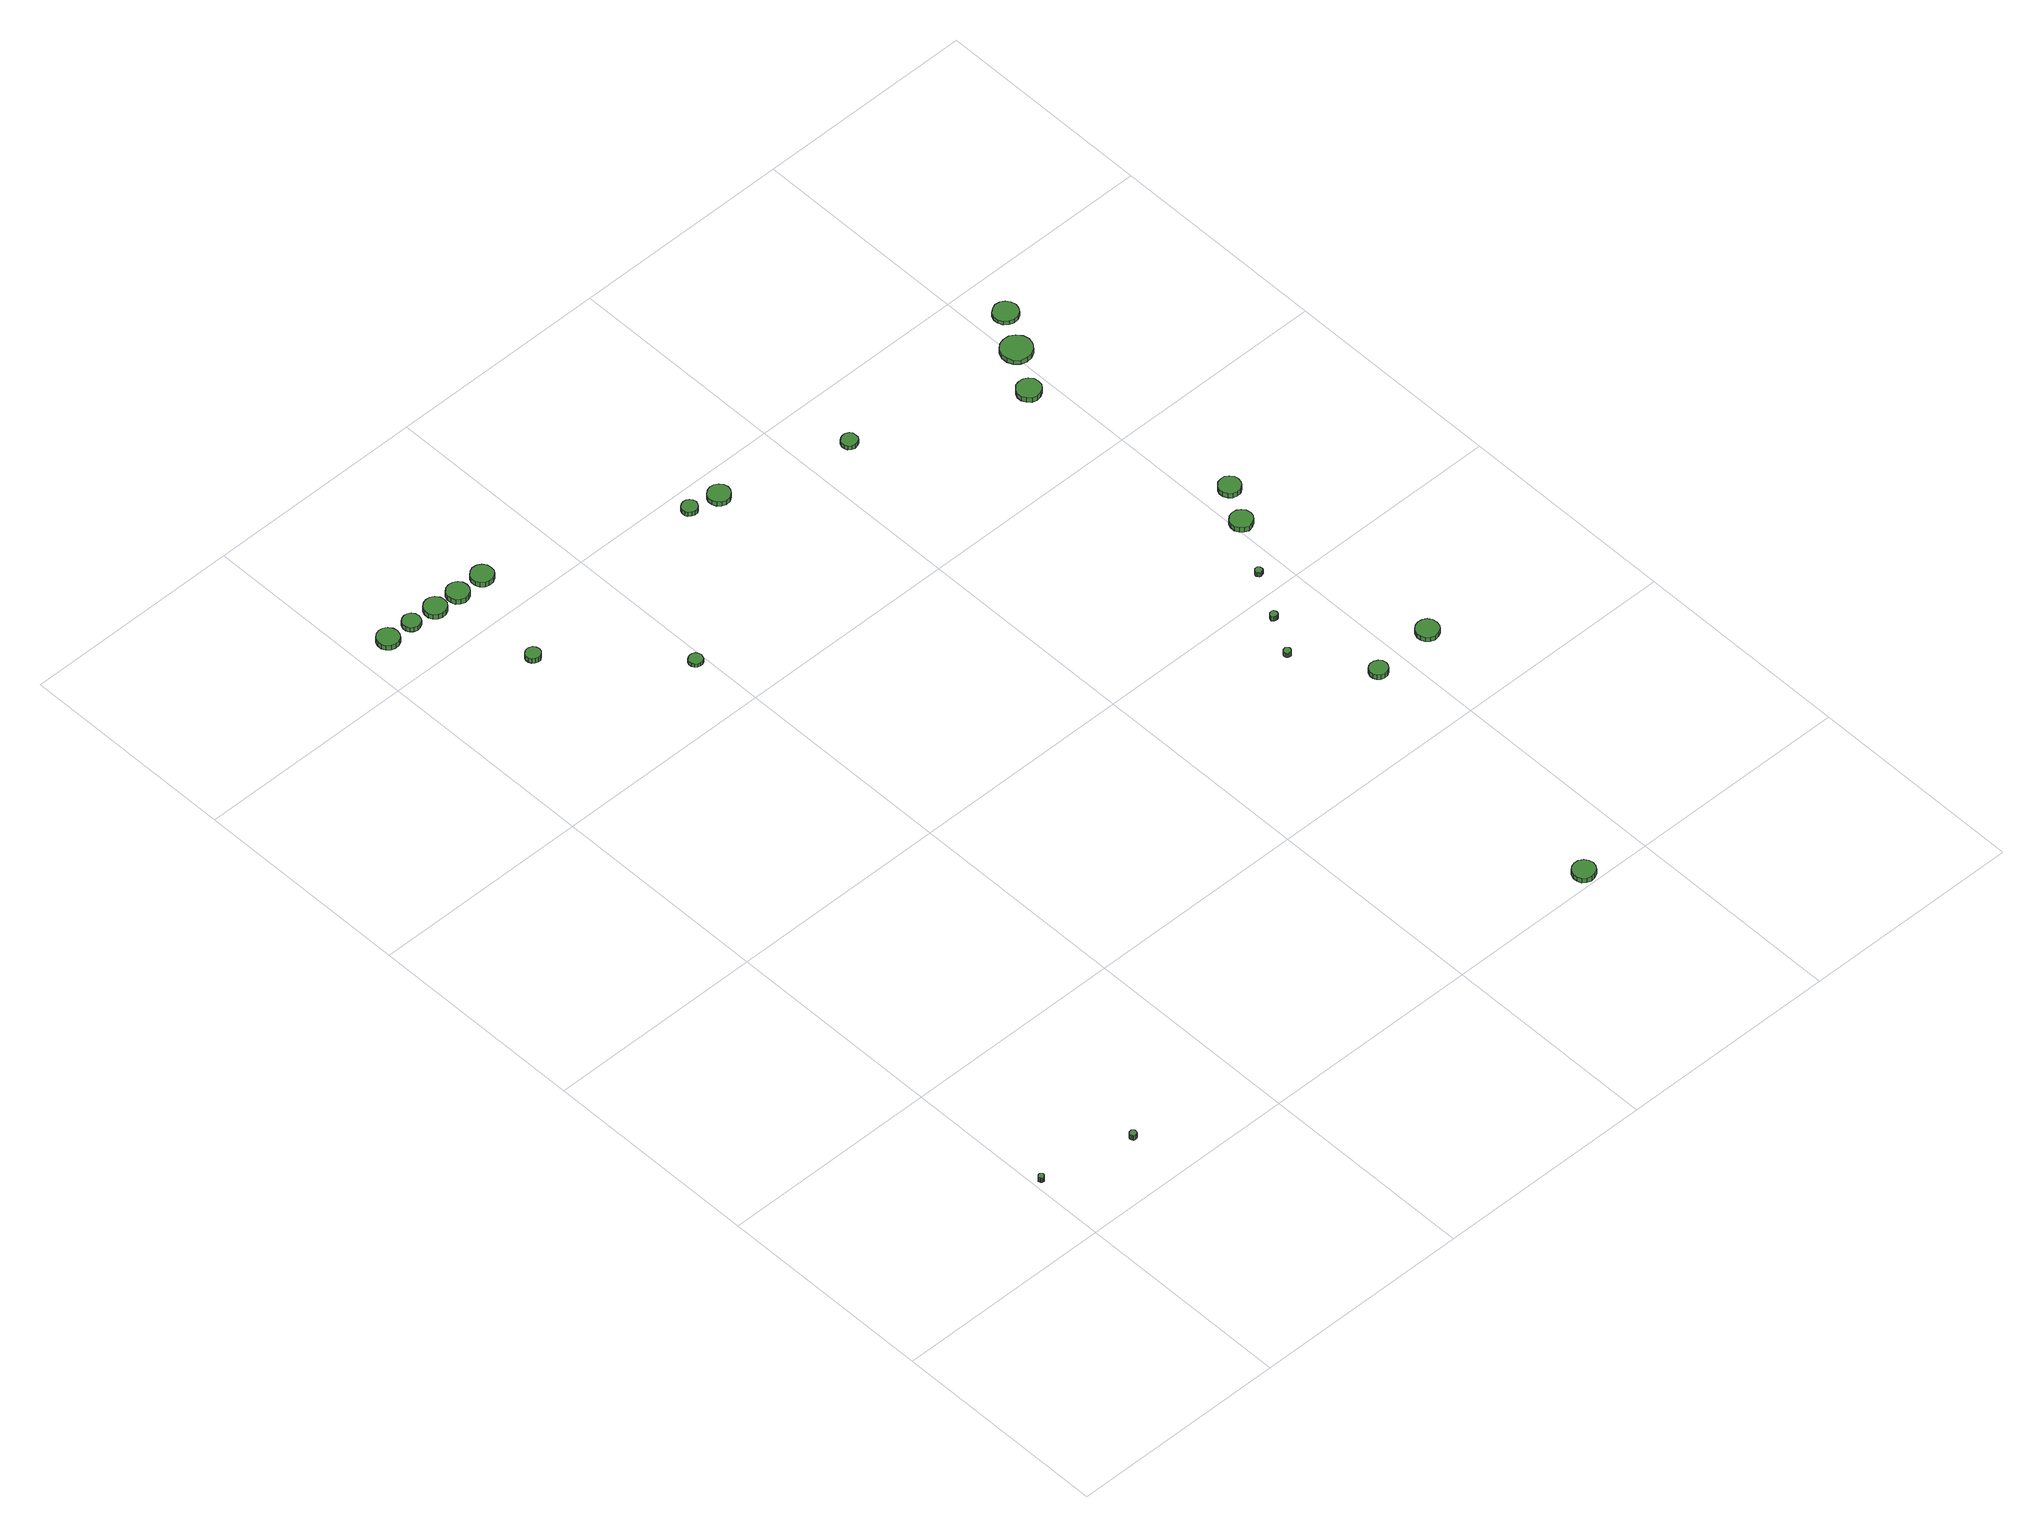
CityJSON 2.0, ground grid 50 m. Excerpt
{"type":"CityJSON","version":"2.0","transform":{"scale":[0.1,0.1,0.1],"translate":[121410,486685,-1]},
"CityObjects":{
"tree1":{"type":"SolitaryVegetationObject","attributes":{"function":"something"},"geometry":[{"type":"MultiSurface","lod":"1","boundaries":[[[0,1,2,3,4,5,6,7,8,9,10,11,12,13,14]],[[15,16,17,18,19,20,21,22,23,24,25,26,27,28,29]],[[0,29,28,1]],[[1,28,27,2]],[[2,27,26,3]],[[3,26,25,4]],[[4,25,24,5]],[[5,24,23,6]],[[6,23,22,7]],[[7,22,21,8]],[[8,21,20,9]],[[9,20,19,10]],[[10,19,18,11]],[[11,18,17,12]],[[12,17,16,13]],[[13,16,15,14]],[[14,15,29,0]]]}]},
"tree2":{"type":"SolitaryVegetationObject","attributes":{"function":"something"},"geometry":[{"type":"MultiSurface","lod":"1","boundaries":[[[30,31,32,33,34,35,36,37,38,39,40,41,42,43,44]],[[45,46,47,48,49,50,51,52,53,54,55,56,57,58,59]],[[30,59,58,31]],[[31,58,57,32]],[[32,57,56,33]],[[33,56,55,34]],[[34,55,54,35]],[[35,54,53,36]],[[36,53,52,37]],[[37,52,51,38]],[[38,51,50,39]],[[39,50,49,40]],[[40,49,48,41]],[[41,48,47,42]],[[42,47,46,43]],[[43,46,45,44]],[[44,45,59,30]]]}]},
"tree3":{"type":"SolitaryVegetationObject","attributes":{"function":"something"},"geometry":[{"type":"MultiSurface","lod":"1","boundaries":[[[60,61,62,63,64,65,66,67,68,69,70,71,72,73,74]],[[75,76,77,78,79,80,81,82,83,84,85,86,87,88,89]],[[60,89,88,61]],[[61,88,87,62]],[[62,87,86,63]],[[63,86,85,64]],[[64,85,84,65]],[[65,84,83,66]],[[66,83,82,67]],[[67,82,81,68]],[[68,81,80,69]],[[69,80,79,70]],[[70,79,78,71]],[[71,78,77,72]],[[72,77,76,73]],[[73,76,75,74]],[[74,75,89,60]]]}]},
"tree4":{"type":"SolitaryVegetationObject","attributes":{"function":"something"},"geometry":[{"type":"MultiSurface","lod":"1","boundaries":[[[90,91,92,93,94,95,96,97,98,99,100,101,102,103,104]],[[105,106,107,108,109,110,111,112,113,114,115,116,117,118,119]],[[90,119,118,91]],[[91,118,117,92]],[[92,117,116,93]],[[93,116,115,94]],[[94,115,114,95]],[[95,114,113,96]],[[96,113,112,97]],[[97,112,111,98]],[[98,111,110,99]],[[99,110,109,100]],[[100,109,108,101]],[[101,108,107,102]],[[102,107,106,103]],[[103,106,105,104]],[[104,105,119,90]]]}]},
"tree5":{"type":"SolitaryVegetationObject","attributes":{"function":"something"},"geometry":[{"type":"MultiSurface","lod":"1","boundaries":[[[120,121,122,123,124,125,126,127,128,129,130,131,132,133,134]],[[135,136,137,138,139,140,141,142,143,144,145,146,147,148,149]],[[120,149,148,121]],[[121,148,147,122]],[[122,147,146,123]],[[123,146,145,124]],[[124,145,144,125]],[[125,144,143,126]],[[126,143,142,127]],[[127,142,141,128]],[[128,141,140,129]],[[129,140,139,130]],[[130,139,138,131]],[[131,138,137,132]],[[132,137,136,133]],[[133,136,135,134]],[[134,135,149,120]]]}]},
"tree6":{"type":"SolitaryVegetationObject","attributes":{"function":"something"},"geometry":[{"type":"MultiSurface","lod":"1","boundaries":[[[150,151,152,153,154,155,156,157,158,159,160,161,162,163,164]],[[165,166,167,168,169,170,171,172,173,174,175,176,177,178,179]],[[150,179,178,151]],[[151,178,177,152]],[[152,177,176,153]],[[153,176,175,154]],[[154,175,174,155]],[[155,174,173,156]],[[156,173,172,157]],[[157,172,171,158]],[[158,171,170,159]],[[159,170,169,160]],[[160,169,168,161]],[[161,168,167,162]],[[162,167,166,163]],[[163,166,165,164]],[[164,165,179,150]]]}]},
"tree7":{"type":"SolitaryVegetationObject","attributes":{"function":"something"},"geometry":[{"type":"MultiSurface","lod":"1","boundaries":[[[180,181,182,183,184,185,186,187,188,189,190,191,192,193,194]],[[195,196,197,198,199,200,201,202,203,204,205,206,207,208,209]],[[180,209,208,181]],[[181,208,207,182]],[[182,207,206,183]],[[183,206,205,184]],[[184,205,204,185]],[[185,204,203,186]],[[186,203,202,187]],[[187,202,201,188]],[[188,201,200,189]],[[189,200,199,190]],[[190,199,198,191]],[[191,198,197,192]],[[192,197,196,193]],[[193,196,195,194]],[[194,195,209,180]]]}]},
"tree8":{"type":"SolitaryVegetationObject","attributes":{"function":"something"},"geometry":[{"type":"MultiSurface","lod":"1","boundaries":[[[210,211,212,213,214,215,216,217,218,219,220,221,222,223,224]],[[225,226,227,228,229,230,231,232,233,234,235,236,237,238,239]],[[210,239,238,211]],[[211,238,237,212]],[[212,237,236,213]],[[213,236,235,214]],[[214,235,234,215]],[[215,234,233,216]],[[216,233,232,217]],[[217,232,231,218]],[[218,231,230,219]],[[219,230,229,220]],[[220,229,228,221]],[[221,228,227,222]],[[222,227,226,223]],[[223,226,225,224]],[[224,225,239,210]]]}]},
"tree9":{"type":"SolitaryVegetationObject","attributes":{"function":"something"},"geometry":[{"type":"MultiSurface","lod":"1","boundaries":[[[240,241,242,243,244,245,246,247,248,249,250,251,252,253,254]],[[255,256,257,258,259,260,261,262,263,264,265,266,267,268,269]],[[240,269,268,241]],[[241,268,267,242]],[[242,267,266,243]],[[243,266,265,244]],[[244,265,264,245]],[[245,264,263,246]],[[246,263,262,247]],[[247,262,261,248]],[[248,261,260,249]],[[249,260,259,250]],[[250,259,258,251]],[[251,258,257,252]],[[252,257,256,253]],[[253,256,255,254]],[[254,255,269,240]]]}]},
"tree10":{"type":"SolitaryVegetationObject","attributes":{"function":"something"},"geometry":[{"type":"MultiSurface","lod":"1","boundaries":[[[270,271,272,273,274,275,276,277,278,279,280,281,282,283,284]],[[285,286,287,288,289,290,291,292,293,294,295,296,297,298,299]],[[270,299,298,271]],[[271,298,297,272]],[[272,297,296,273]],[[273,296,295,274]],[[274,295,294,275]],[[275,294,293,276]],[[276,293,292,277]],[[277,292,291,278]],[[278,291,290,279]],[[279,290,289,280]],[[280,289,288,281]],[[281,288,287,282]],[[282,287,286,283]],[[283,286,285,284]],[[284,285,299,270]]]}]},
"tree11":{"type":"SolitaryVegetationObject","attributes":{"function":"something"},"geometry":[{"type":"MultiSurface","lod":"1","boundaries":[[[300,301,302,303,304,305,306,307,308,309,310,311,312,313,314]],[[315,316,317,318,319,320,321,322,323,324,325,326,327,328,329]],[[300,329,328,301]],[[301,328,327,302]],[[302,327,326,303]],[[303,326,325,304]],[[304,325,324,305]],[[305,324,323,306]],[[306,323,322,307]],[[307,322,321,308]],[[308,321,320,309]],[[309,320,319,310]],[[310,319,318,311]],[[311,318,317,312]],[[312,317,316,313]],[[313,316,315,314]],[[314,315,329,300]]]}]},
"tree12":{"type":"SolitaryVegetationObject","attributes":{"function":"something"},"geometry":[{"type":"MultiSurface","lod":"1","boundaries":[[[330,331,332,333,334,335,336,337,338,339,340,341,342,343,344]],[[345,346,347,348,349,350,351,352,353,354,355,356,357,358,359]],[[330,359,358,331]],[[331,358,357,332]],[[332,357,356,333]],[[333,356,355,334]],[[334,355,354,335]],[[335,354,353,336]],[[336,353,352,337]],[[337,352,351,338]],[[338,351,350,339]],[[339,350,349,340]],[[340,349,348,341]],[[341,348,347,342]],[[342,347,346,343]],[[343,346,345,344]],[[344,345,359,330]]]}]},
"tree13":{"type":"SolitaryVegetationObject","attributes":{"function":"something"},"geometry":[{"type":"MultiSurface","lod":"1","boundaries":[[[360,361,362,363,364,365,366,367,368,369,370,371,372,373,374]],[[375,376,377,378,379,380,381,382,383,384,385,386,387,388,389]],[[360,389,388,361]],[[361,388,387,362]],[[362,387,386,363]],[[363,386,385,364]],[[364,385,384,365]],[[365,384,383,366]],[[366,383,382,367]],[[367,382,381,368]],[[368,381,380,369]],[[369,380,379,370]],[[370,379,378,371]],[[371,378,377,372]],[[372,377,376,373]],[[373,376,375,374]],[[374,375,389,360]]]}]},
"tree14":{"type":"SolitaryVegetationObject","attributes":{"function":"something"},"geometry":[{"type":"MultiSurface","lod":"1","boundaries":[[[390,391,392,393,394,395,396,397,398,399,400,401,402,403,404]],[[405,406,407,408,409,410,411,412,413,414,415,416,417,418,419]],[[390,419,418,391]],[[391,418,417,392]],[[392,417,416,393]],[[393,416,415,394]],[[394,415,414,395]],[[395,414,413,396]],[[396,413,412,397]],[[397,412,411,398]],[[398,411,410,399]],[[399,410,409,400]],[[400,409,408,401]],[[401,408,407,402]],[[402,407,406,403]],[[403,406,405,404]],[[404,405,419,390]]]}]},
"tree15":{"type":"SolitaryVegetationObject","attributes":{"function":"something"},"geometry":[{"type":"MultiSurface","lod":"1","boundaries":[[[420,421,422,423,424,425,426,427,428,429,430,431,432,433,434]],[[435,436,437,438,439,440,441,442,443,444,445,446,447,448,449]],[[420,449,448,421]],[[421,448,447,422]],[[422,447,446,423]],[[423,446,445,424]],[[424,445,444,425]],[[425,444,443,426]],[[426,443,442,427]],[[427,442,441,428]],[[428,441,440,429]],[[429,440,439,430]],[[430,439,438,431]],[[431,438,437,432]],[[432,437,436,433]],[[433,436,435,434]],[[434,435,449,420]]]}]},
"tree16":{"type":"SolitaryVegetationObject","attributes":{"function":"something"},"geometry":[{"type":"MultiSurface","lod":"1","boundaries":[[[450,451,452,453,454,455,456,457,458,459,460,461,462,463,464]],[[465,466,467,468,469,470,471,472,473,474,475,476,477,478,479]],[[450,479,478,451]],[[451,478,477,452]],[[452,477,476,453]],[[453,476,475,454]],[[454,475,474,455]],[[455,474,473,456]],[[456,473,472,457]],[[457,472,471,458]],[[458,471,470,459]],[[459,470,469,460]],[[460,469,468,461]],[[461,468,467,462]],[[462,467,466,463]],[[463,466,465,464]],[[464,465,479,450]]]}]},
"tree17":{"type":"SolitaryVegetationObject","attributes":{"function":"something"},"geometry":[{"type":"MultiSurface","lod":"1","boundaries":[[[480,481,482,483,484,485,486,487,488,489,490,491,492,493,494]],[[495,496,497,498,499,500,501,502,503,504,505,506,507,508,509]],[[480,509,508,481]],[[481,508,507,482]],[[482,507,506,483]],[[483,506,505,484]],[[484,505,504,485]],[[485,504,503,486]],[[486,503,502,487]],[[487,502,501,488]],[[488,501,500,489]],[[489,500,499,490]],[[490,499,498,491]],[[491,498,497,492]],[[492,497,496,493]],[[493,496,495,494]],[[494,495,509,480]]]}]},
"tree18":{"type":"SolitaryVegetationObject","attributes":{"function":"something"},"geometry":[{"type":"MultiSurface","lod":"1","boundaries":[[[510,511,512,513,514,515,516,517,518,519,520,521,522,523,524]],[[525,526,527,528,529,530,531,532,533,534,535,536,537,538,539]],[[510,539,538,511]],[[511,538,537,512]],[[512,537,536,513]],[[513,536,535,514]],[[514,535,534,515]],[[515,534,533,516]],[[516,533,532,517]],[[517,532,531,518]],[[518,531,530,519]],[[519,530,529,520]],[[520,529,528,521]],[[521,528,527,522]],[[522,527,526,523]],[[523,526,525,524]],[[524,525,539,510]]]}]},
"tree19":{"type":"SolitaryVegetationObject","attributes":{"function":"something"},"geometry":[{"type":"MultiSurface","lod":"1","boundaries":[[[540,541,542,543,544,545,546,547,548,549,550,551,552,553,554]],[[555,556,557,558,559,560,561,562,563,564,565,566,567,568,569]],[[540,569,568,541]],[[541,568,567,542]],[[542,567,566,543]],[[543,566,565,544]],[[544,565,564,545]],[[545,564,563,546]],[[546,563,562,547]],[[547,562,561,548]],[[548,561,560,549]],[[549,560,559,550]],[[550,559,558,551]],[[551,558,557,552]],[[552,557,556,553]],[[553,556,555,554]],[[554,555,569,540]]]}]},
"tree20":{"type":"SolitaryVegetationObject","attributes":{"function":"something"},"geometry":[{"type":"MultiSurface","lod":"1","boundaries":[[[570,571,572,573,574,575,576,577,578,579,580,581,582,583,584]],[[585,586,587,588,589,590,591,592,593,594,595,596,597,598,599]],[[570,599,598,571]],[[571,598,597,572]],[[572,597,596,573]],[[573,596,595,574]],[[574,595,594,575]],[[575,594,593,576]],[[576,593,592,577]],[[577,592,591,578]],[[578,591,590,579]],[[579,590,589,580]],[[580,589,588,581]],[[581,588,587,582]],[[582,587,586,583]],[[583,586,585,584]],[[584,585,599,570]]]}]},
"tree21":{"type":"SolitaryVegetationObject","attributes":{"function":"something"},"geometry":[{"type":"MultiSurface","lod":"1","boundaries":[[[600,601,602,603,604,605,606,607,608,609,610,611,612,613,614]],[[615,616,617,618,619,620,621,622,623,624,625,626,627,628,629]],[[600,629,628,601]],[[601,628,627,602]],[[602,627,626,603]],[[603,626,625,604]],[[604,625,624,605]],[[605,624,623,606]],[[606,623,622,607]],[[607,622,621,608]],[[608,621,620,609]],[[609,620,619,610]],[[610,619,618,611]],[[611,618,617,612]],[[612,617,616,613]],[[613,616,615,614]],[[614,615,629,600]]]}]},
"tree22":{"type":"SolitaryVegetationObject","attributes":{"function":"something"},"geometry":[{"type":"MultiSurface","lod":"1","boundaries":[[[630,631,632,633,634,635,636,637,638,639,640,641,642,643,644]],[[645,646,647,648,649,650,651,652,653,654,655,656,657,658,659]],[[630,659,658,631]],[[631,658,657,632]],[[632,657,656,633]],[[633,656,655,634]],[[634,655,654,635]],[[635,654,653,636]],[[636,653,652,637]],[[637,652,651,638]],[[638,651,650,639]],[[639,650,649,640]],[[640,649,648,641]],[[641,648,647,642]],[[642,647,646,643]],[[643,646,645,644]],[[644,645,659,630]]]}]},
"tree23":{"type":"SolitaryVegetationObject","attributes":{"function":"something"},"geometry":[{"type":"MultiSurface","lod":"1","boundaries":[[[660,661,662,663,664,665,666,667,668,669,670,671,672,673,674]],[[675,676,677,678,679,680,681,682,683,684,685,686,687,688,689]],[[660,689,688,661]],[[661,688,687,662]],[[662,687,686,663]],[[663,686,685,664]],[[664,685,684,665]],[[665,684,683,666]],[[666,683,682,667]],[[667,682,681,668]],[[668,681,680,669]],[[669,680,679,670]],[[670,679,678,671]],[[671,678,677,672]],[[672,677,676,673]],[[673,676,675,674]],[[674,675,689,660]]]}]}
},
"vertices":[
[19,168,31],[18,171,31],[16,173,31],[14,175,31],[11,175,31],[9,174,31],[7,172,31],[6,170,31],[6,167,31],[7,165,31],[9,163,31],[11,162,31],[14,162,31],[16,164,31],[18,166,31],[18,166,18],[16,164,18],[14,162,18],[11,162,18],[9,163,18],[7,165,18],[6,167,18],[6,170,18],[7,172,18],[9,174,18],[11,175,18],[14,175,18],[16,173,18],[18,171,18],[19,168,18],
[234,130,25],[234,134,25],[232,136,25],[229,138,25],[226,138,25],[222,137,25],[220,135,25],[219,132,25],[219,129,25],[220,126,25],[222,123,25],[226,122,25],[229,123,25],[232,124,25],[234,127,25],[234,127,12],[232,124,12],[229,123,12],[226,122,12],[222,123,12],[220,126,12],[219,129,12],[219,132,12],[220,135,12],[222,137,12],[226,138,12],[229,138,12],[232,136,12],[234,134,12],[234,130,12],
[99,2106,27],[97,2116,27],[91,2125,27],[82,2130,27],[72,2131,27],[62,2128,27],[54,2121,27],[50,2111,27],[50,2101,27],[54,2092,27],[62,2085,27],[72,2082,27],[82,2083,27],[91,2088,27],[97,2096,27],[97,2096,14],[91,2088,14],[82,2083,14],[72,2082,14],[62,2085,14],[54,2092,14],[50,2101,14],[50,2111,14],[54,2121,14],[62,2128,14],[72,2131,14],[82,2130,14],[91,2125,14],[97,2116,14],[99,2106,14],
[159,2107,25],[157,2115,25],[153,2122,25],[145,2126,25],[137,2127,25],[129,2124,25],[123,2119,25],[119,2111,25],[119,2103,25],[123,2095,25],[129,2090,25],[137,2087,25],[145,2088,25],[153,2092,25],[157,2099,25],[157,2099,13],[153,2092,13],[145,2088,13],[137,2087,13],[129,2090,13],[123,2095,13],[119,2103,13],[119,2111,13],[123,2119,13],[129,2124,13],[137,2127,13],[145,2126,13],[153,2122,13],[157,2115,13],[159,2107,13],
[271,1879,24],[269,1886,24],[265,1892,24],[259,1895,24],[252,1896,24],[246,1894,24],[241,1889,24],[238,1883,24],[238,1876,24],[241,1869,24],[246,1865,24],[252,1863,24],[259,1863,24],[265,1867,24],[269,1872,24],[269,1872,11],[265,1867,11],[259,1863,11],[252,1863,11],[246,1865,11],[241,1869,11],[238,1876,11],[238,1883,11],[241,1889,11],[246,1894,11],[252,1896,11],[259,1895,11],[265,1892,11],[269,1886,11],[271,1879,11],
[225,2103,25],[223,2113,25],[217,2122,25],[208,2127,25],[198,2128,25],[188,2125,25],[180,2118,25],[176,2108,25],[176,2098,25],[180,2089,25],[188,2082,25],[198,2079,25],[208,2080,25],[217,2085,25],[223,2093,25],[223,2093,12],[217,2085,12],[208,2080,12],[198,2079,12],[188,2082,12],[180,2089,12],[176,2098,12],[176,2108,12],[180,2118,12],[188,2125,12],[198,2128,12],[208,2127,12],[217,2122,12],[223,2113,12],[225,2103,12],
[285,2102,25],[283,2112,25],[277,2120,25],[268,2125,25],[258,2126,25],[248,2123,25],[240,2116,25],[236,2107,25],[236,2097,25],[240,2087,25],[248,2080,25],[258,2077,25],[268,2078,25],[277,2083,25],[283,2092,25],[283,2092,12],[277,2083,12],[268,2078,12],[258,2077,12],[248,2080,12],[240,2087,12],[236,2097,12],[236,2107,12],[240,2116,12],[248,2123,12],[258,2126,12],[268,2125,12],[277,2120,12],[283,2112,12],[285,2102,12],
[352,2102,24],[350,2112,24],[344,2121,24],[335,2126,24],[324,2127,24],[315,2124,24],[307,2117,24],[303,2108,24],[303,2097,24],[307,2088,24],[315,2081,24],[324,2078,24],[335,2079,24],[344,2084,24],[350,2092,24],[350,2092,11],[344,2084,11],[335,2079,11],[324,2078,11],[315,2081,11],[307,2088,11],[303,2097,11],[303,2108,11],[307,2117,11],[315,2124,11],[324,2127,11],[335,2126,11],[344,2121,11],[350,2112,11],[352,2102,11],
[497,1652,16],[495,1658,16],[492,1663,16],[486,1666,16],[480,1667,16],[474,1665,16],[469,1661,16],[466,1655,16],[466,1649,16],[469,1643,16],[474,1639,16],[480,1637,16],[486,1637,16],[492,1640,16],[495,1646,16],[495,1646,7],[492,1640,7],[486,1637,7],[480,1637,7],[474,1639,7],[469,1643,7],[466,1649,7],[466,1655,7],[469,1661,7],[474,1665,7],[480,1667,7],[486,1666,7],[492,1663,7],[495,1658,7],[497,1652,7],
[770,1954,19],[768,1961,19],[764,1967,19],[758,1970,19],[751,1971,19],[744,1969,19],[738,1964,19],[735,1957,19],[735,1950,19],[738,1944,19],[744,1939,19],[751,1936,19],[758,1937,19],[764,1941,19],[768,1947,19],[768,1947,7],[764,1941,7],[758,1937,7],[751,1936,7],[744,1939,7],[738,1944,7],[735,1950,7],[735,1957,7],[738,1964,7],[744,1969,7],[751,1971,7],[758,1970,7],[764,1967,7],[768,1961,7],[770,1954,7],
[1386,29,22],[1384,39,22],[1378,48,22],[1368,53,22],[1358,54,22],[1348,51,22],[1340,44,22],[1336,34,22],[1336,24,22],[1340,14,22],[1348,7,22],[1358,4,22],[1368,5,22],[1378,10,22],[1384,19,22],[1384,19,9],[1378,10,9],[1368,5,9],[1358,4,9],[1348,7,9],[1340,14,9],[1336,24,9],[1336,34,9],[1340,44,9],[1348,51,9],[1358,54,9],[1368,53,9],[1378,48,9],[1384,39,9],[1386,29,9],
[843,1939,19],[841,1949,19],[835,1957,19],[826,1962,19],[816,1963,19],[806,1960,19],[798,1953,19],[794,1944,19],[794,1934,19],[798,1924,19],[806,1918,19],[816,1914,19],[826,1915,19],[835,1921,19],[841,1929,19],[841,1929,7],[835,1921,7],[826,1915,7],[816,1914,7],[806,1918,7],[798,1924,7],[794,1934,7],[794,1944,7],[798,1953,7],[806,1960,7],[816,1963,7],[826,1962,7],[835,1957,7],[841,1949,7],[843,1939,7],
[1348,857,22],[1347,860,22],[1345,863,22],[1342,865,22],[1339,865,22],[1335,864,22],[1333,862,22],[1332,859,22],[1332,855,22],[1333,852,22],[1335,850,22],[1339,849,22],[1342,849,22],[1345,851,22],[1347,854,22],[1347,854,10],[1345,851,10],[1342,849,10],[1339,849,10],[1335,850,10],[1333,852,10],[1332,855,10],[1332,859,10],[1333,862,10],[1335,864,10],[1339,865,10],[1342,865,10],[1345,863,10],[1347,860,10],[1348,857,10],
[1457,697,25],[1455,706,25],[1450,712,25],[1443,716,25],[1434,717,25],[1426,715,25],[1420,709,25],[1417,702,25],[1417,693,25],[1420,685,25],[1426,680,25],[1434,677,25],[1443,678,25],[1450,682,25],[1455,689,25],[1455,689,12],[1450,682,12],[1443,678,12],[1434,677,12],[1426,680,12],[1420,685,12],[1417,693,12],[1417,702,12],[1420,709,12],[1426,715,12],[1434,717,12],[1443,716,12],[1450,712,12],[1455,706,12],[1457,697,12],
[1122,1866,18],[1121,1873,18],[1117,1879,18],[1110,1883,18],[1103,1883,18],[1096,1881,18],[1090,1876,18],[1087,1869,18],[1087,1862,18],[1090,1855,18],[1096,1850,18],[1103,1848,18],[1110,1849,18],[1117,1852,18],[1121,1858,18],[1121,1858,7],[1117,1852,7],[1110,1849,7],[1103,1848,7],[1096,1850,7],[1090,1855,7],[1087,1862,7],[1087,1869,7],[1090,1876,7],[1096,1881,7],[1103,1883,7],[1110,1883,7],[1117,1879,7],[1121,1873,7],[1122,1866,7],
[1397,948,20],[1397,951,20],[1395,954,20],[1392,956,20],[1388,956,20],[1385,955,20],[1383,953,20],[1381,950,20],[1381,946,20],[1383,943,20],[1385,941,20],[1388,940,20],[1392,940,20],[1395,942,20],[1397,945,20],[1397,945,7],[1395,942,7],[1392,940,7],[1388,940,7],[1385,941,7],[1383,943,7],[1381,946,7],[1381,950,7],[1383,953,7],[1385,955,7],[1388,956,7],[1392,956,7],[1395,954,7],[1397,951,7],[1397,948,7],
[1457,1054,19],[1457,1058,19],[1455,1060,19],[1452,1062,19],[1448,1062,19],[1445,1061,19],[1443,1059,19],[1441,1056,19],[1441,1053,19],[1443,1050,19],[1445,1047,19],[1448,1046,19],[1452,1047,19],[1455,1048,19],[1457,1051,19],[1457,1051,7],[1455,1048,7],[1452,1047,7],[1448,1046,7],[1445,1047,7],[1443,1050,7],[1441,1053,7],[1441,1056,7],[1443,1059,7],[1445,1061,7],[1448,1062,7],[1452,1062,7],[1455,1060,7],[1457,1058,7],[1457,1054,7],
[1608,711,19],[1606,721,19],[1600,730,19],[1591,735,19],[1580,736,19],[1570,733,19],[1563,726,19],[1558,716,19],[1558,706,19],[1563,696,19],[1570,689,19],[1580,686,19],[1591,687,19],[1600,692,19],[1606,700,19],[1606,700,7],[1600,692,7],[1591,687,7],[1580,686,7],[1570,689,7],[1563,696,7],[1558,706,7],[1558,716,7],[1563,726,7],[1570,733,7],[1580,736,7],[1591,735,7],[1600,730,7],[1606,721,7],[1608,711,7],
[1543,1176,20],[1541,1186,20],[1535,1195,20],[1526,1200,20],[1515,1201,20],[1506,1198,20],[1498,1191,20],[1494,1182,20],[1494,1171,20],[1498,1162,20],[1506,1155,20],[1515,1151,20],[1526,1153,20],[1535,1158,20],[1541,1166,20],[1541,1166,7],[1535,1158,7],[1526,1153,7],[1515,1151,7],[1506,1155,7],[1498,1162,7],[1494,1171,7],[1494,1182,7],[1498,1191,7],[1506,1198,7],[1515,1201,7],[1526,1200,7],[1535,1195,7],[1541,1186,7],[1543,1176,7],
[1586,1256,23],[1584,1266,23],[1578,1274,23],[1570,1279,23],[1560,1280,23],[1550,1277,23],[1543,1270,23],[1539,1261,23],[1539,1251,23],[1543,1242,23],[1550,1235,23],[1560,1232,23],[1570,1233,23],[1578,1238,23],[1584,1246,23],[1584,1246,10],[1578,1238,10],[1570,1233,10],[1560,1232,10],[1550,1235,10],[1543,1242,10],[1539,1251,10],[1539,1261,10],[1543,1270,10],[1550,1277,10],[1560,1280,10],[1570,1279,10],[1578,1274,10],[1584,1266,10],[1586,1256,10],
[1481,1719,21],[1479,1730,21],[1472,1739,21],[1463,1744,21],[1452,1745,21],[1441,1742,21],[1433,1734,21],[1428,1724,21],[1428,1713,21],[1433,1703,21],[1441,1695,21],[1452,1692,21],[1463,1693,21],[1472,1699,21],[1479,1708,21],[1479,1708,8],[1472,1699,8],[1463,1693,8],[1452,1692,8],[1441,1695,8],[1433,1703,8],[1428,1713,8],[1428,1724,8],[1433,1734,8],[1441,1742,8],[1452,1745,8],[1463,1744,8],[1472,1739,8],[1479,1730,8],[1481,1719,8],
[1547,1815,19],[1544,1829,19],[1535,1841,19],[1523,1848,19],[1509,1849,19],[1495,1845,19],[1484,1835,19],[1479,1822,19],[1479,1808,19],[1484,1795,19],[1495,1785,19],[1509,1781,19],[1523,1782,19],[1535,1789,19],[1544,1801,19],[1544,1801,7],[1535,1789,7],[1523,1782,7],[1509,1781,7],[1495,1785,7],[1484,1795,7],[1479,1808,7],[1479,1822,7],[1484,1835,7],[1495,1845,7],[1509,1849,7],[1523,1848,7],[1535,1841,7],[1544,1829,7],[1547,1815,7],
[1593,1901,17],[1590,1913,17],[1584,1922,17],[1574,1927,17],[1562,1929,17],[1552,1925,17],[1543,1918,17],[1538,1907,17],[1538,1896,17],[1543,1885,17],[1552,1878,17],[1562,1874,17],[1574,1875,17],[1584,1881,17],[1590,1890,17],[1590,1890,7],[1584,1881,7],[1574,1875,7],[1562,1874,7],[1552,1878,7],[1543,1885,7],[1538,1896,7],[1538,1907,7],[1543,1918,7],[1552,1925,7],[1562,1929,7],[1574,1927,7],[1584,1922,7],[1590,1913,7],[1593,1901,7]
]}
